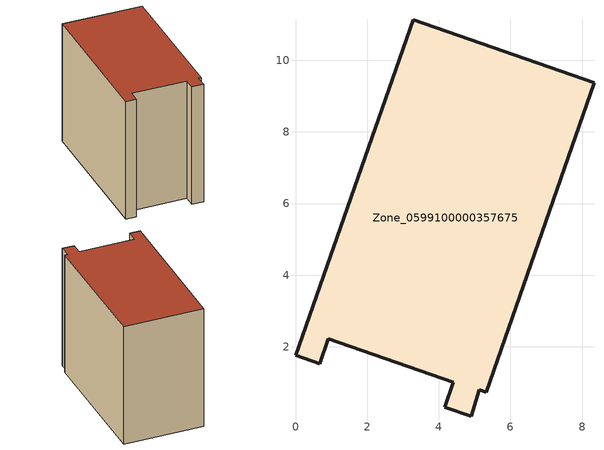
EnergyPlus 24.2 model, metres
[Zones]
Zone_0599100000357675
 floor ground (C_G): 0,1.77 3.28,11.14 8.33,9.38 5.33,0.73 5.13,0.8 4.9,0.06 4.16,0.32 4.4,1.02 0.92,2.23 0.67,1.53 z0
 wall outside (C_F): 3.28,11.14 0,1.77 0.67,1.53 0.92,2.23 4.4,1.02 4.16,0.32 4.9,0.06 5.13,0.8 5.33,0.73 8.33,9.38 3.28,11.14 z0:8.45
 roof outside (C_R): 4.9,0.06 5.13,0.8 5.33,0.73 8.33,9.38 3.28,11.14 0,1.77 0.67,1.53 0.92,2.23 4.4,1.02 4.16,0.32 z8.45
[BUILDING]
Pand.0599100000357675: North Axis=0; Terrain=City; Loads Convergence Tolerance Value=0.04; Temperature Convergence Tolerance Value=0.4; Solar Distribution=FullExterior; Maximum Number of Warmup Days=25; Minimum Number of Warmup Days=1
[Site:Location]
Rotterdam.The.Hague.AP_ZH_NLD Design_Conditions: Latitude=51.96; Longitude=4.45; Time Zone=1; Elevation=-4.5
[SITE:GROUNDTEMPERATURE:BUILDINGSURFACE]
18, 18, 18, 18, 18, 18, 18, 18, 18, 18, 18, 18
[MATERIAL] Thermal Absorptance=0.9; Solar Absorptance=0.7; Visible Absorptance=0.7
Name | Roughness | Thickness | Conductivity | Density | Specific Heat
G.TC.1992-2005 | MediumSmooth | 0.15 | 0.06 | 540 | 1210
F.TC.1992-2005 | Rough | 0.3 | 0.12 | 1920 | 840
R.TC.1992-2005 | MediumRough | 0.2 | 0.08 | 1500 | 1000
[CONSTRUCTION]
C_G: G.TC.1992-2005
C_F: F.TC.1992-2005
C_R: R.TC.1992-2005
[ZONE]
Zone_0599100000357675: Type=1; Multiplier=1; Ceiling Height=Autocalculate; Volume=Autocalculate; Floor Area=autocalculate; Part of Total Floor Area=Yes
[ZONEINFILTRATION:DESIGNFLOWRATE]
Infil_Zone_0599100000357675: Zone or ZoneList or Space or SpaceList=Zone_0599100000357675; Schedule=AlwaysOn; Design Flow Rate Calculation Method=Flow/Area; Flow Rate per Floor Area=0.0015; Constant Term Coefficient=1; Temperature Term Coefficient=0; Velocity Term Coefficient=0; Velocity Squared Term Coefficient=0
[HVACTEMPLATE:ZONE:IDEALLOADSAIRSYSTEM]
Zone_0599100000357675: Maximum Heating Supply Air Temperature=50; Minimum Cooling Supply Air Temperature=13; Maximum Heating Supply Air Humidity Ratio=0.0156; Minimum Cooling Supply Air Humidity Ratio=0.0077; Heating Limit=NoLimit; Cooling Limit=NoLimit; Dehumidification Control Type=ConstantSensibleHeatRatio; Cooling Sensible Heat Ratio=0.7; Dehumidification Setpoint=60; Humidification Control Type=None; Humidification Setpoint=30; Outdoor Air Method=None; Outdoor Air Flow Rate per Person=0.00944; Outdoor Air Flow Rate per Zone Floor Area=0; Outdoor Air Flow Rate per Zone=0; Demand Controlled Ventilation Type=None; Outdoor Air Economizer Type=NoEconomizer; Heat Recovery Type=None; Sensible Heat Recovery Effectiveness=0.7; Latent Heat Recovery Effectiveness=0.65
[ZONECONTROL:THERMOSTAT]
ThermostatControl_Zone_0599100000357675: Zone or ZoneList=Zone_0599100000357675; Control Type Schedule=DualSetpointControlType; Control 1=Thermostat_Zone_0599100000357675; Temperature Difference Between Cutout And Setpoint=0
[THERMOSTATSETPOINT:DUALSETPOINT]
Thermostat_Zone_0599100000357675: Heating Setpoint Temperature Schedule=HeatingSetpoint_Zone_0599100000357675; Cooling Setpoint Temperature Schedule=CoolingSetpoint_Zone_0599100000357675
[SCHEDULE:COMPACT]
HeatingSetpoint_Zone_0599100000357675: Through: 12/31, For: AllDays, Until: 24:00, 21
CoolingSetpoint_Zone_0599100000357675: Through: 12/31, For: AllDays, Until: 24:00, 24
DualSetpointControlType: Through: 12/31, For: AllDays, Until: 24:00, 4
AlwaysOn: Through: 12/31, For: AllDays, Until: 24:00, 1
